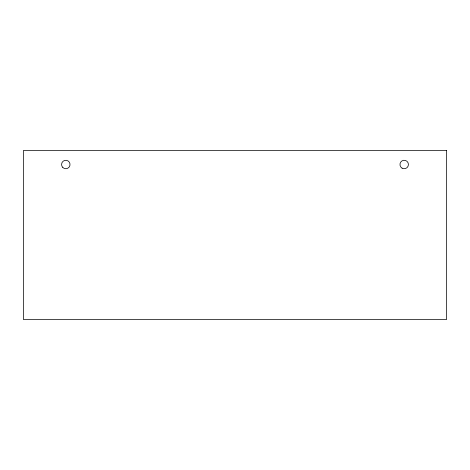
<?xml version="1.0" encoding="UTF-8"?>
<svg xmlns="http://www.w3.org/2000/svg" width="470" height="470" viewBox="0 0 470 470"><rect width="100%" height="100%" fill="white"/><g stroke="black" fill="none" stroke-linecap="round" stroke-linejoin="round"><path stroke-width="0.7" d="M446.5 150.4L23.5 150.4L23.5 319.6L446.5 319.6L446.5 150.4M62.81 167.49A4.23 4.23 0 0 0 69.883 165.593A4.23 4.23 0 0 0 64.707 160.417A4.23 4.23 0 0 0 62.81 167.49M402.085 168.166A4.23 4.23 0 0 0 408.43 164.5A4.23 4.23 0 0 0 402.085 160.834A4.23 4.23 0 0 0 402.085 168.166"/></g></svg>
